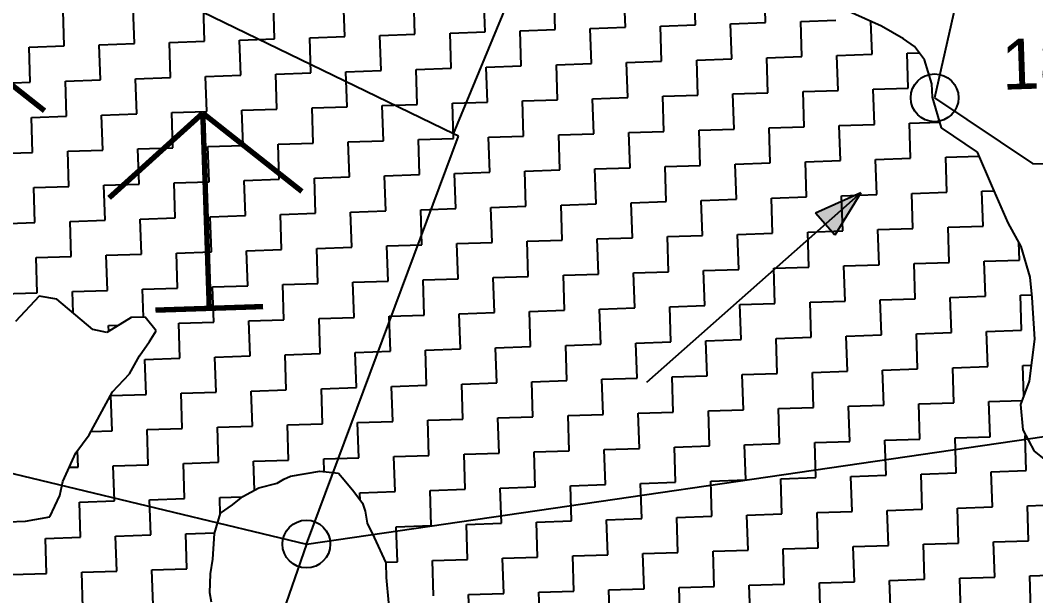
# Model space of a CAD drawing. Header units: metres. Extents: x 279700 to 281193, y 2031385 to 2032574.
# Drawn here: x 280298 to 280590.2, y 2031662.1 to 2031827.6 of the extents above; entities that cross this region are included whole.
import ezdxf
from ezdxf.enums import TextEntityAlignment as Align

# ---------------------------------------------------------------- set-up
doc = ezdxf.new("R2010")
doc.units = ezdxf.units.M
for name, color, linetype in [('POLY_HATCH', 12, 'Continuous'), ('POLY_PARCEL', 6, 'Continuous'), ('TEXT_PARCEL', 7, 'Continuous')]:
    doc.layers.add(name, color=color, linetype=linetype)
doc.styles.add('TEXT_MAP', font='')
doc.styles.get('TEXT_MAP').set_extended_font_data('Kruti Dev 050')

msp = doc.modelspace()

# ---------------------------------------------------------------- hatches: boundary and pattern name
h = msp.add_hatch(color=256)
h.paths.add_polyline_path([(280529.62, 2031768.96), (280532.39, 2031765.83), (280539.85, 2031778.01)])
h.paths.add_polyline_path([(280539.85, 2031778.01), (280526.85, 2031772.08), (280529.62, 2031768.96)])

# ---------------------------------------------------------------- linework, layer by layer
at = {"const_width": 1.55}
for points in [[(280276.44, 2031824.11), (280304.97, 2031801.58)], [(280350.52, 2031800.89), (280323.55, 2031776.51)], [(280350.52, 2031800.89), (280352.38, 2031744.74)], [(280350.52, 2031800.89), (280379.04, 2031778.36)], [(280336.89, 2031744.22), (280367.87, 2031745.25)]]:
    msp.add_lwpolyline(points, dxfattribs=at)
for points in [[(280539.85, 2031778.01), (280478.22, 2031723.45)], [(280539.85, 2031778.01), (280526.85, 2031772.08)], [(280539.85, 2031778.01), (280532.39, 2031765.83)], [(280532.39, 2031765.83), (280526.85, 2031772.08)]]:
    msp.add_lwpolyline(points)
for centre in [(280561.12, 2031805.32), (280380.33, 2031676.93)]:
    msp.add_circle(centre, 6.88)
at = {"layer": 'POLY_HATCH', "linetype": 'Continuous'}
for p, q in [((280451.94, 2031824.92), (280451.6, 2031835.01)), ((280472.13, 2031825.59), (280471.79, 2031835.68)), ((280492.31, 2031826.26), (280491.98, 2031836.35)), ((280512.5, 2031826.93), (280512.17, 2031837.02)), ((280371.19, 2031822.23), (280370.86, 2031832.32)), ((280391.38, 2031822.9), (280391.04, 2031832.99)), ((280411.57, 2031823.57), (280411.23, 2031833.67)), ((280431.75, 2031824.24), (280431.42, 2031834.34)), ((280310.63, 2031820.22), (280310.29, 2031830.31)), ((280330.82, 2031820.89), (280330.48, 2031830.98)), ((280351, 2031821.56), (280350.67, 2031831.65)), ((280482.22, 2031825.92), (280492.31, 2031826.26)), ((280482.56, 2031815.83), (280482.22, 2031825.92)), ((280502.41, 2031826.59), (280512.5, 2031826.93)), ((280502.74, 2031816.5), (280502.41, 2031826.59)), ((280522.59, 2031827.27), (280532.69, 2031827.6)), ((280522.93, 2031817.17), (280522.59, 2031827.27)), ((280543.12, 2031817.84), (280542.8, 2031827.3)), ((280401.47, 2031823.24), (280411.57, 2031823.57)), ((280401.81, 2031813.14), (280401.47, 2031823.24)), ((280421.66, 2031823.91), (280431.75, 2031824.24)), ((280421.99, 2031813.81), (280421.66, 2031823.91)), ((280441.85, 2031824.58), (280451.94, 2031824.92)), ((280442.18, 2031814.49), (280441.85, 2031824.58)), ((280462.03, 2031825.25), (280472.13, 2031825.59)), ((280462.37, 2031815.16), (280462.03, 2031825.25)), ((280300.54, 2031819.88), (280310.63, 2031820.22)), ((280320.72, 2031820.55), (280330.82, 2031820.89)), ((280321.06, 2031810.46), (280320.72, 2031820.55)), ((280340.91, 2031821.22), (280351, 2031821.56)), ((280341.25, 2031811.13), (280340.91, 2031821.22)), ((280361.1, 2031821.89), (280371.19, 2031822.23)), ((280361.43, 2031811.8), (280361.1, 2031821.89)), ((280381.28, 2031822.57), (280391.38, 2031822.9)), ((280381.62, 2031812.47), (280381.28, 2031822.57)), ((280300.87, 2031809.79), (280300.54, 2031819.88)), ((280512.84, 2031816.84), (280522.93, 2031817.17)), ((280533.02, 2031817.51), (280543.12, 2031817.84)), ((280533.36, 2031807.41), (280533.02, 2031817.51)), ((280553.21, 2031818.18), (280556.68, 2031818.29)), ((280553.55, 2031808.09), (280553.21, 2031818.18)), ((280432.09, 2031814.15), (280442.18, 2031814.49)), ((280452.28, 2031814.82), (280462.37, 2031815.16)), ((280452.61, 2031804.73), (280452.28, 2031814.82)), ((280472.46, 2031815.49), (280482.56, 2031815.83)), ((280472.8, 2031805.4), (280472.46, 2031815.49)), ((280492.65, 2031816.16), (280502.74, 2031816.5)), ((280492.98, 2031806.07), (280492.65, 2031816.16)), ((280513.17, 2031806.74), (280512.84, 2031816.84)), ((280351.34, 2031811.46), (280361.43, 2031811.8)), ((280351.68, 2031801.37), (280351.34, 2031811.46)), ((280371.53, 2031812.14), (280381.62, 2031812.47)), ((280371.86, 2031802.04), (280371.53, 2031812.14)), ((280391.71, 2031812.81), (280401.81, 2031813.14)), ((280392.05, 2031802.71), (280391.71, 2031812.81)), ((280411.9, 2031813.48), (280421.99, 2031813.81)), ((280412.24, 2031803.39), (280411.9, 2031813.48)), ((280432.42, 2031804.06), (280432.09, 2031814.15)), ((280290.78, 2031809.45), (280300.87, 2031809.79)), ((280310.97, 2031810.12), (280321.06, 2031810.46)), ((280311.3, 2031800.03), (280310.97, 2031810.12)), ((280331.15, 2031810.79), (280341.25, 2031811.13)), ((280331.49, 2031800.7), (280331.15, 2031810.79)), ((280482.89, 2031805.74), (280492.98, 2031806.07)), ((280483.23, 2031795.64), (280482.89, 2031805.74)), ((280503.08, 2031806.41), (280513.17, 2031806.74)), ((280503.41, 2031796.31), (280503.08, 2031806.41)), ((280523.27, 2031807.08), (280533.36, 2031807.41)), ((280523.6, 2031796.98), (280523.27, 2031807.08)), ((280543.45, 2031807.75), (280553.55, 2031808.09)), ((280543.79, 2031797.66), (280543.45, 2031807.75)), ((280381.96, 2031802.38), (280392.05, 2031802.71)), ((280402.14, 2031803.05), (280412.24, 2031803.39)), ((280402.48, 2031792.96), (280402.14, 2031803.05)), ((280422.33, 2031803.72), (280432.42, 2031804.06)), ((280422.67, 2031793.63), (280422.33, 2031803.72)), ((280442.52, 2031804.39), (280452.61, 2031804.73)), ((280442.85, 2031794.3), (280442.52, 2031804.39)), ((280462.7, 2031805.06), (280472.8, 2031805.4)), ((280463.04, 2031794.97), (280462.7, 2031805.06)), ((280301.21, 2031799.69), (280311.3, 2031800.03)), ((280301.54, 2031789.6), (280301.21, 2031799.69)), ((280321.39, 2031800.36), (280331.49, 2031800.7)), ((280321.73, 2031790.27), (280321.39, 2031800.36)), ((280341.58, 2031801.04), (280351.68, 2031801.37)), ((280341.92, 2031790.94), (280341.58, 2031801.04)), ((280361.77, 2031801.71), (280371.86, 2031802.04)), ((280362.1, 2031791.61), (280361.77, 2031801.71)), ((280382.29, 2031792.28), (280381.96, 2031802.38)), ((280513.51, 2031796.65), (280523.6, 2031796.98)), ((280533.69, 2031797.32), (280543.79, 2031797.66)), ((280534.03, 2031787.23), (280533.69, 2031797.32)), ((280553.88, 2031797.99), (280562.64, 2031798.28)), ((280554.22, 2031787.9), (280553.88, 2031797.99)), ((280432.76, 2031793.96), (280442.85, 2031794.3)), ((280433.09, 2031783.87), (280432.76, 2031793.96)), ((280452.95, 2031794.63), (280463.04, 2031794.97)), ((280453.28, 2031784.54), (280452.95, 2031794.63)), ((280473.13, 2031795.31), (280483.23, 2031795.64)), ((280473.47, 2031785.21), (280473.13, 2031795.31)), ((280493.32, 2031795.98), (280503.41, 2031796.31)), ((280493.66, 2031785.88), (280493.32, 2031795.98)), ((280513.84, 2031786.56), (280513.51, 2031796.65)), ((280331.82, 2031790.61), (280341.92, 2031790.94)), ((280352.01, 2031791.28), (280362.1, 2031791.61)), ((280352.35, 2031781.18), (280352.01, 2031791.28)), ((280372.2, 2031791.95), (280382.29, 2031792.28)), ((280372.53, 2031781.86), (280372.2, 2031791.95)), ((280392.38, 2031792.62), (280402.48, 2031792.96)), ((280392.72, 2031782.53), (280392.38, 2031792.62)), ((280412.57, 2031793.29), (280422.67, 2031793.63)), ((280412.91, 2031783.2), (280412.57, 2031793.29)), ((280291.45, 2031789.26), (280301.54, 2031789.6)), ((280311.64, 2031789.94), (280321.73, 2031790.27)), ((280311.97, 2031779.84), (280311.64, 2031789.94)), ((280332.16, 2031780.51), (280331.82, 2031790.61)), ((280564.31, 2031788.23), (280573.92, 2031788.55)), ((280564.65, 2031778.14), (280564.31, 2031788.23)), ((280463.38, 2031784.88), (280473.47, 2031785.21)), ((280483.56, 2031785.55), (280493.66, 2031785.88)), ((280483.9, 2031775.45), (280483.56, 2031785.55)), ((280503.75, 2031786.22), (280513.84, 2031786.56)), ((280504.09, 2031776.13), (280503.75, 2031786.22)), ((280523.94, 2031786.89), (280534.03, 2031787.23)), ((280524.27, 2031776.8), (280523.94, 2031786.89)), ((280544.12, 2031787.56), (280554.22, 2031787.9)), ((280544.46, 2031777.47), (280544.12, 2031787.56)), ((280382.63, 2031782.19), (280392.72, 2031782.53)), ((280382.96, 2031772.1), (280382.63, 2031782.19)), ((280402.81, 2031782.86), (280412.91, 2031783.2)), ((280403.15, 2031772.77), (280402.81, 2031782.86)), ((280423, 2031783.53), (280433.09, 2031783.87)), ((280423.34, 2031773.44), (280423, 2031783.53)), ((280443.19, 2031784.21), (280453.28, 2031784.54)), ((280443.52, 2031774.11), (280443.19, 2031784.21)), ((280463.71, 2031774.78), (280463.38, 2031784.88)), ((280301.88, 2031779.51), (280311.97, 2031779.84)), ((280302.21, 2031769.41), (280301.88, 2031779.51)), ((280322.07, 2031780.18), (280332.16, 2031780.51)), ((280322.4, 2031770.08), (280322.07, 2031780.18)), ((280342.25, 2031780.85), (280352.35, 2031781.18)), ((280342.59, 2031770.76), (280342.25, 2031780.85)), ((280362.44, 2031781.52), (280372.53, 2031781.86)), ((280362.78, 2031771.43), (280362.44, 2031781.52)), ((280514.18, 2031776.46), (280524.27, 2031776.8)), ((280514.51, 2031766.37), (280514.18, 2031776.46)), ((280534.37, 2031777.13), (280544.46, 2031777.47)), ((280534.7, 2031767.04), (280534.37, 2031777.13)), ((280554.55, 2031777.8), (280564.65, 2031778.14)), ((280554.89, 2031767.71), (280554.55, 2031777.8)), ((280574.74, 2031778.48), (280578.29, 2031778.59)), ((280575.08, 2031768.38), (280574.74, 2031778.48)), ((280413.24, 2031773.1), (280423.34, 2031773.44)), ((280433.43, 2031773.78), (280443.52, 2031774.11)), ((280433.77, 2031763.68), (280433.43, 2031773.78)), ((280453.62, 2031774.45), (280463.71, 2031774.78)), ((280453.95, 2031764.35), (280453.62, 2031774.45)), ((280473.8, 2031775.12), (280483.9, 2031775.45)), ((280474.14, 2031765.03), (280473.8, 2031775.12)), ((280493.99, 2031775.79), (280504.09, 2031776.13)), ((280494.33, 2031765.7), (280493.99, 2031775.79)), ((280332.49, 2031770.42), (280342.59, 2031770.76)), ((280332.83, 2031760.33), (280332.49, 2031770.42)), ((280352.68, 2031771.09), (280362.78, 2031771.43)), ((280353.02, 2031761), (280352.68, 2031771.09)), ((280372.87, 2031771.76), (280382.96, 2031772.1)), ((280373.2, 2031761.67), (280372.87, 2031771.76)), ((280393.06, 2031772.43), (280403.15, 2031772.77)), ((280393.39, 2031762.34), (280393.06, 2031772.43)), ((280413.58, 2031763.01), (280413.24, 2031773.1)), ((280292.12, 2031769.08), (280302.21, 2031769.41)), ((280312.31, 2031769.75), (280322.4, 2031770.08)), ((280312.64, 2031759.65), (280312.31, 2031769.75)), ((280544.8, 2031767.38), (280554.89, 2031767.71)), ((280564.98, 2031768.05), (280575.08, 2031768.38)), ((280565.32, 2031757.95), (280564.98, 2031768.05)), ((280464.05, 2031764.69), (280474.14, 2031765.03)), ((280464.38, 2031754.6), (280464.05, 2031764.69)), ((280484.23, 2031765.36), (280494.33, 2031765.7)), ((280484.57, 2031755.27), (280484.23, 2031765.36)), ((280504.42, 2031766.03), (280514.51, 2031766.37)), ((280504.76, 2031755.94), (280504.42, 2031766.03)), ((280524.61, 2031766.7), (280534.7, 2031767.04)), ((280524.94, 2031756.61), (280524.61, 2031766.7)), ((280545.13, 2031757.28), (280544.8, 2031767.38)), ((280363.11, 2031761.33), (280373.2, 2031761.67)), ((280383.3, 2031762), (280393.39, 2031762.34)), ((280383.63, 2031751.91), (280383.3, 2031762)), ((280403.49, 2031762.68), (280413.58, 2031763.01)), ((280403.82, 2031752.58), (280403.49, 2031762.68)), ((280423.67, 2031763.35), (280433.77, 2031763.68)), ((280424.01, 2031753.25), (280423.67, 2031763.35)), ((280443.86, 2031764.02), (280453.95, 2031764.35)), ((280444.2, 2031753.92), (280443.86, 2031764.02)), ((280585.51, 2031758.62), (280585.34, 2031763.72)), ((280302.55, 2031759.32), (280312.64, 2031759.65)), ((280302.89, 2031749.23), (280302.55, 2031759.32)), ((280322.74, 2031759.99), (280332.83, 2031760.33)), ((280323.07, 2031749.9), (280322.74, 2031759.99)), ((280342.92, 2031760.66), (280353.02, 2031761)), ((280343.26, 2031750.57), (280342.92, 2031760.66)), ((280363.45, 2031751.24), (280363.11, 2031761.33)), ((280494.66, 2031755.6), (280504.76, 2031755.94)), ((280514.85, 2031756.27), (280524.94, 2031756.61)), ((280515.19, 2031746.18), (280514.85, 2031756.27)), ((280535.04, 2031756.95), (280545.13, 2031757.28)), ((280535.37, 2031746.85), (280535.04, 2031756.95)), ((280555.22, 2031757.62), (280565.32, 2031757.95)), ((280555.56, 2031747.52), (280555.22, 2031757.62)), ((280575.41, 2031758.29), (280585.51, 2031758.62)), ((280575.75, 2031748.2), (280575.41, 2031758.29)), ((280413.91, 2031752.92), (280424.01, 2031753.25)), ((280414.25, 2031742.82), (280413.91, 2031752.92)), ((280434.1, 2031753.59), (280444.2, 2031753.92)), ((280434.44, 2031743.5), (280434.1, 2031753.59)), ((280454.29, 2031754.26), (280464.38, 2031754.6)), ((280454.62, 2031744.17), (280454.29, 2031754.26)), ((280474.48, 2031754.93), (280484.57, 2031755.27)), ((280474.81, 2031744.84), (280474.48, 2031754.93)), ((280495, 2031745.51), (280494.66, 2031755.6)), ((280333.17, 2031750.23), (280343.26, 2031750.57)), ((280333.43, 2031742.18), (280333.17, 2031750.23)), ((280353.35, 2031750.9), (280363.45, 2031751.24)), ((280353.69, 2031740.81), (280353.35, 2031750.9)), ((280373.54, 2031751.57), (280383.63, 2031751.91)), ((280373.88, 2031741.48), (280373.54, 2031751.57)), ((280393.73, 2031752.25), (280403.82, 2031752.58)), ((280394.06, 2031742.15), (280393.73, 2031752.25)), ((280292.79, 2031748.89), (280302.89, 2031749.23)), ((280312.98, 2031749.56), (280323.07, 2031749.9)), ((280313.18, 2031743.46), (280312.98, 2031749.56)), ((280545.47, 2031747.19), (280555.56, 2031747.52)), ((280545.8, 2031737.09), (280545.47, 2031747.19)), ((280565.65, 2031747.86), (280575.75, 2031748.2)), ((280565.99, 2031737.77), (280565.65, 2031747.86)), ((280585.84, 2031748.53), (280589.12, 2031748.64)), ((280586.18, 2031738.44), (280585.84, 2031748.53)), ((280444.53, 2031743.83), (280454.62, 2031744.17)), ((280464.72, 2031744.5), (280474.81, 2031744.84)), ((280465.05, 2031734.41), (280464.72, 2031744.5)), ((280484.91, 2031745.17), (280495, 2031745.51)), ((280485.24, 2031735.08), (280484.91, 2031745.17)), ((280505.09, 2031745.85), (280515.19, 2031746.18)), ((280505.43, 2031735.75), (280505.09, 2031745.85)), ((280525.28, 2031746.52), (280535.37, 2031746.85)), ((280525.62, 2031736.42), (280525.28, 2031746.52)), ((280363.78, 2031741.15), (280373.88, 2031741.48)), ((280383.97, 2031741.82), (280394.06, 2031742.15)), ((280384.31, 2031731.72), (280383.97, 2031741.82)), ((280404.16, 2031742.49), (280414.25, 2031742.82)), ((280404.49, 2031732.39), (280404.16, 2031742.49)), ((280424.34, 2031743.16), (280434.44, 2031743.5)), ((280424.68, 2031733.07), (280424.34, 2031743.16)), ((280444.87, 2031733.74), (280444.53, 2031743.83)), ((280323.41, 2031739.8), (280326.36, 2031739.9)), ((280323.46, 2031738.12), (280323.41, 2031739.8)), ((280343.6, 2031740.47), (280353.69, 2031740.81)), ((280343.93, 2031730.38), (280343.6, 2031740.47)), ((280364.12, 2031731.05), (280363.78, 2031741.15)), ((280576.08, 2031738.1), (280586.18, 2031738.44)), ((280495.33, 2031735.42), (280505.43, 2031735.75)), ((280495.67, 2031725.32), (280495.33, 2031735.42)), ((280515.52, 2031736.09), (280525.62, 2031736.42)), ((280515.86, 2031725.99), (280515.52, 2031736.09)), ((280535.71, 2031736.76), (280545.8, 2031737.09)), ((280536.04, 2031726.67), (280535.71, 2031736.76)), ((280555.9, 2031737.43), (280565.99, 2031737.77)), ((280556.23, 2031727.34), (280555.9, 2031737.43)), ((280576.42, 2031728.01), (280576.08, 2031738.1)), ((280414.59, 2031732.73), (280424.68, 2031733.07)), ((280414.92, 2031722.64), (280414.59, 2031732.73)), ((280434.77, 2031733.4), (280444.87, 2031733.74)), ((280435.11, 2031723.31), (280434.77, 2031733.4)), ((280454.96, 2031734.07), (280465.05, 2031734.41)), ((280455.3, 2031723.98), (280454.96, 2031734.07)), ((280475.15, 2031734.74), (280485.24, 2031735.08)), ((280475.48, 2031724.65), (280475.15, 2031734.74)), ((280333.84, 2031730.05), (280343.93, 2031730.38)), ((280334.17, 2031719.95), (280333.84, 2031730.05)), ((280354.02, 2031730.72), (280364.12, 2031731.05)), ((280354.36, 2031720.62), (280354.02, 2031730.72)), ((280374.21, 2031731.39), (280384.31, 2031731.72)), ((280374.55, 2031721.29), (280374.21, 2031731.39)), ((280394.4, 2031732.06), (280404.49, 2031732.39)), ((280394.73, 2031721.97), (280394.4, 2031732.06)), ((280525.95, 2031726.33), (280536.04, 2031726.67)), ((280546.14, 2031727), (280556.23, 2031727.34)), ((280546.47, 2031716.91), (280546.14, 2031727)), ((280566.33, 2031727.67), (280576.42, 2031728.01)), ((280566.66, 2031717.58), (280566.33, 2031727.67)), ((280586.51, 2031728.34), (280589.04, 2031728.43)), ((280586.81, 2031719.42), (280586.51, 2031728.34)), ((280445.2, 2031723.64), (280455.3, 2031723.98)), ((280445.54, 2031713.55), (280445.2, 2031723.64)), ((280465.39, 2031724.32), (280475.48, 2031724.65)), ((280465.73, 2031714.22), (280465.39, 2031724.32)), ((280485.58, 2031724.99), (280495.67, 2031725.32)), ((280485.91, 2031714.89), (280485.58, 2031724.99)), ((280505.76, 2031725.66), (280515.86, 2031725.99)), ((280506.1, 2031715.56), (280505.76, 2031725.66)), ((280526.29, 2031716.24), (280525.95, 2031726.33)), ((280364.45, 2031720.96), (280374.55, 2031721.29)), ((280364.79, 2031710.87), (280364.45, 2031720.96)), ((280384.64, 2031721.63), (280394.73, 2031721.97)), ((280384.98, 2031711.54), (280384.64, 2031721.63)), ((280404.83, 2031722.3), (280414.92, 2031722.64)), ((280405.16, 2031712.21), (280404.83, 2031722.3)), ((280425.02, 2031722.97), (280435.11, 2031723.31)), ((280425.35, 2031712.88), (280425.02, 2031722.97)), ((280324.08, 2031719.62), (280334.17, 2031719.95)), ((280324.42, 2031709.52), (280324.08, 2031719.62)), ((280344.27, 2031720.29), (280354.36, 2031720.62)), ((280344.6, 2031710.19), (280344.27, 2031720.29)), ((280576.75, 2031717.91), (280586.37, 2031718.23)), ((280577.09, 2031707.82), (280576.75, 2031717.91)), ((280475.82, 2031714.56), (280485.91, 2031714.89)), ((280496.01, 2031715.23), (280506.1, 2031715.56)), ((280496.34, 2031705.14), (280496.01, 2031715.23)), ((280516.19, 2031715.9), (280526.29, 2031716.24)), ((280516.53, 2031705.81), (280516.19, 2031715.9)), ((280536.38, 2031716.57), (280546.47, 2031716.91)), ((280536.72, 2031706.48), (280536.38, 2031716.57)), ((280556.57, 2031717.24), (280566.66, 2031717.58)), ((280556.9, 2031707.15), (280556.57, 2031717.24)), ((280395.07, 2031711.87), (280405.16, 2031712.21)), ((280415.26, 2031712.54), (280425.35, 2031712.88)), ((280415.59, 2031702.45), (280415.26, 2031712.54)), ((280435.44, 2031713.21), (280445.54, 2031713.55)), ((280435.78, 2031703.12), (280435.44, 2031713.21)), ((280455.63, 2031713.89), (280465.73, 2031714.22)), ((280455.97, 2031703.79), (280455.63, 2031713.89)), ((280476.15, 2031704.46), (280475.82, 2031714.56)), ((280318.38, 2031709.32), (280324.42, 2031709.52)), ((280334.51, 2031709.86), (280344.6, 2031710.19)), ((280334.84, 2031699.76), (280334.51, 2031709.86)), ((280354.7, 2031710.53), (280364.79, 2031710.87)), ((280355.03, 2031700.44), (280354.7, 2031710.53)), ((280374.88, 2031711.2), (280384.98, 2031711.54)), ((280375.22, 2031701.11), (280374.88, 2031711.2)), ((280395.41, 2031701.78), (280395.07, 2031711.87)), ((280526.62, 2031706.14), (280536.72, 2031706.48)), ((280526.96, 2031696.05), (280526.62, 2031706.14)), ((280546.81, 2031706.81), (280556.9, 2031707.15)), ((280547.15, 2031696.72), (280546.81, 2031706.81)), ((280567, 2031707.49), (280577.09, 2031707.82)), ((280567.33, 2031697.39), (280567, 2031707.49)), ((280587.18, 2031708.16), (280587.45, 2031708.17)), ((280587.52, 2031698.06), (280587.18, 2031708.16)), ((280314.66, 2031699.09), (280314.5, 2031703.85)), ((280445.87, 2031703.46), (280455.97, 2031703.79)), ((280446.21, 2031693.36), (280445.87, 2031703.46)), ((280466.06, 2031704.13), (280476.15, 2031704.46)), ((280466.4, 2031694.03), (280466.06, 2031704.13)), ((280486.25, 2031704.8), (280496.34, 2031705.14)), ((280486.58, 2031694.71), (280486.25, 2031704.8)), ((280506.44, 2031705.47), (280516.53, 2031705.81)), ((280506.77, 2031695.38), (280506.44, 2031705.47)), ((280344.94, 2031700.1), (280355.03, 2031700.44)), ((280365.13, 2031700.77), (280375.22, 2031701.11)), ((280365.4, 2031692.43), (280365.13, 2031700.77)), ((280385.31, 2031701.44), (280395.41, 2031701.78)), ((280385.43, 2031697.77), (280385.31, 2031701.44)), ((280405.5, 2031702.11), (280415.59, 2031702.45)), ((280405.84, 2031692.02), (280405.5, 2031702.11)), ((280425.69, 2031702.79), (280435.78, 2031703.12)), ((280426.02, 2031692.69), (280425.69, 2031702.79)), ((280312.08, 2031699.01), (280314.66, 2031699.09)), ((280324.75, 2031699.43), (280334.84, 2031699.76)), ((280325.09, 2031689.34), (280324.75, 2031699.43)), ((280345.27, 2031690.01), (280344.94, 2031700.1)), ((280557.24, 2031697.06), (280567.33, 2031697.39)), ((280577.43, 2031697.73), (280587.52, 2031698.06)), ((280577.76, 2031687.63), (280577.43, 2031697.73)), ((280476.49, 2031694.37), (280486.58, 2031694.71)), ((280496.68, 2031695.04), (280506.77, 2031695.38)), ((280497.01, 2031684.95), (280496.68, 2031695.04)), ((280516.86, 2031695.71), (280526.96, 2031696.05)), ((280517.2, 2031685.62), (280516.86, 2031695.71)), ((280537.05, 2031696.38), (280547.15, 2031696.72)), ((280537.39, 2031686.29), (280537.05, 2031696.38)), ((280557.57, 2031686.96), (280557.24, 2031697.06)), ((280395.74, 2031691.68), (280405.84, 2031692.02)), ((280395.81, 2031689.56), (280395.74, 2031691.68)), ((280415.93, 2031692.36), (280426.02, 2031692.69)), ((280416.26, 2031682.26), (280415.93, 2031692.36)), ((280436.12, 2031693.03), (280446.21, 2031693.36)), ((280436.45, 2031682.93), (280436.12, 2031693.03)), ((280456.3, 2031693.7), (280466.4, 2031694.03)), ((280456.64, 2031683.61), (280456.3, 2031693.7)), ((280476.83, 2031684.28), (280476.49, 2031694.37)), ((280314.99, 2031689), (280325.09, 2031689.34)), ((280315.33, 2031678.91), (280314.99, 2031689)), ((280335.18, 2031689.67), (280345.27, 2031690.01)), ((280335.52, 2031679.58), (280335.18, 2031689.67)), ((280355.37, 2031690.34), (280361.98, 2031690.56)), ((280355.53, 2031685.37), (280355.37, 2031690.34)), ((280527.29, 2031685.96), (280537.39, 2031686.29)), ((280527.63, 2031675.86), (280527.29, 2031685.96)), ((280547.48, 2031686.63), (280557.57, 2031686.96)), ((280547.82, 2031676.53), (280547.48, 2031686.63)), ((280567.67, 2031687.3), (280577.76, 2031687.63)), ((280568, 2031677.2), (280567.67, 2031687.3)), ((280587.86, 2031687.97), (280597.95, 2031688.31)), ((280588.19, 2031677.88), (280587.86, 2031687.97)), ((280426.36, 2031682.6), (280436.45, 2031682.93)), ((280446.55, 2031683.27), (280456.64, 2031683.61)), ((280446.88, 2031673.18), (280446.55, 2031683.27)), ((280466.73, 2031683.94), (280476.83, 2031684.28)), ((280467.07, 2031673.85), (280466.73, 2031683.94)), ((280486.92, 2031684.61), (280497.01, 2031684.95)), ((280487.26, 2031674.52), (280486.92, 2031684.61)), ((280507.11, 2031685.28), (280517.2, 2031685.62)), ((280507.44, 2031675.19), (280507.11, 2031685.28)), ((280345.61, 2031679.91), (280353.99, 2031680.19)), ((280345.95, 2031669.82), (280345.61, 2031679.91)), ((280406.17, 2031681.93), (280416.26, 2031682.26)), ((280406.51, 2031671.83), (280406.17, 2031681.93)), ((280426.69, 2031672.5), (280426.36, 2031682.6)), ((280305.24, 2031678.57), (280315.33, 2031678.91)), ((280305.57, 2031668.48), (280305.24, 2031678.57)), ((280325.42, 2031679.24), (280335.52, 2031679.58)), ((280325.76, 2031669.15), (280325.42, 2031679.24)), ((280557.91, 2031676.87), (280568, 2031677.2)), ((280578.1, 2031677.54), (280588.19, 2031677.88)), ((280578.43, 2031667.45), (280578.1, 2031677.54)), ((280477.16, 2031674.18), (280487.26, 2031674.52)), ((280477.5, 2031664.09), (280477.16, 2031674.18)), ((280497.35, 2031674.85), (280507.44, 2031675.19)), ((280497.68, 2031664.76), (280497.35, 2031674.85)), ((280517.54, 2031675.53), (280527.63, 2031675.86)), ((280517.87, 2031665.43), (280517.54, 2031675.53)), ((280537.72, 2031676.2), (280547.82, 2031676.53)), ((280538.06, 2031666.1), (280537.72, 2031676.2)), ((280558.25, 2031666.78), (280557.91, 2031676.87)), ((280403.11, 2031671.72), (280406.51, 2031671.83)), ((280416.6, 2031672.17), (280426.69, 2031672.5)), ((280416.94, 2031662.08), (280416.6, 2031672.17)), ((280436.79, 2031672.84), (280446.88, 2031673.18)), ((280437.12, 2031662.75), (280436.79, 2031672.84)), ((280456.97, 2031673.51), (280467.07, 2031673.85)), ((280457.31, 2031663.42), (280456.97, 2031673.51)), ((280295.48, 2031668.14), (280305.57, 2031668.48)), ((280315.66, 2031668.81), (280325.76, 2031669.15)), ((280316, 2031658.72), (280315.66, 2031668.81)), ((280335.85, 2031669.48), (280345.95, 2031669.82)), ((280336.19, 2031659.39), (280335.85, 2031669.48)), ((280507.78, 2031665.1), (280517.87, 2031665.43)), ((280527.97, 2031665.77), (280538.06, 2031666.1)), ((280528.3, 2031655.67), (280527.97, 2031665.77)), ((280548.15, 2031666.44), (280558.25, 2031666.78)), ((280548.49, 2031656.35), (280548.15, 2031666.44)), ((280568.34, 2031667.11), (280578.43, 2031667.45)), ((280568.68, 2031657.02), (280568.34, 2031667.11)), ((280588.53, 2031667.78), (280598.62, 2031668.12)), ((280588.86, 2031657.69), (280588.53, 2031667.78)), ((280427.03, 2031662.41), (280437.12, 2031662.75)), ((280427.37, 2031652.32), (280427.03, 2031662.41)), ((280447.22, 2031663.08), (280457.31, 2031663.42)), ((280447.55, 2031652.99), (280447.22, 2031663.08)), ((280467.4, 2031663.75), (280477.5, 2031664.09)), ((280467.74, 2031653.66), (280467.4, 2031663.75)), ((280487.59, 2031664.43), (280497.68, 2031664.76)), ((280487.93, 2031654.33), (280487.59, 2031664.43)), ((280508.11, 2031655), (280507.78, 2031665.1))]:
    msp.add_line(p, q, dxfattribs=at)
at = {"layer": 'POLY_HATCH'}
for p, q in [((280545.84, 2031825.96), (280533.63, 2031831.37)), ((280552.17, 2031822.29), (280545.84, 2031825.96)), ((280555.35, 2031820.07), (280552.17, 2031822.29)), ((280558.2, 2031816.28), (280555.35, 2031820.07)), ((280560.37, 2031809.37), (280558.2, 2031816.28)), ((280560.5, 2031805.5), (280560.37, 2031809.37)), ((280563.12, 2031796.66), (280560.5, 2031805.5)), ((280573.44, 2031789.63), (280563.12, 2031796.66)), ((280577.64, 2031780.08), (280573.44, 2031789.63)), ((280582.27, 2031769.37), (280577.64, 2031780.08)), ((280585.99, 2031762.51), (280582.27, 2031769.37)), ((280588.62, 2031753.67), (280585.99, 2031762.51)), ((280589.2, 2031747.87), (280588.62, 2031753.67)), ((280303.4, 2031748.25), (280296.57, 2031740.96)), ((280308.48, 2031747.41), (280303.4, 2031748.25)), ((280318.87, 2031738.67), (280308.48, 2031747.41)), ((280589.98, 2031735.87), (280589.2, 2031747.87)), ((280329.87, 2031742.07), (280322.94, 2031737.8)), ((280333.91, 2031742.2), (280329.87, 2031742.07)), ((280337.07, 2031738.27), (280333.91, 2031742.2)), ((280322.94, 2031737.8), (280318.87, 2031738.67)), ((280335.15, 2031735.17), (280337.07, 2031738.27)), ((280588.45, 2031723.8), (280589.98, 2031735.87)), ((280332.26, 2031731.04), (280335.15, 2031735.17)), ((280329.4, 2031725.9), (280332.26, 2031731.04)), ((280324.52, 2031720.69), (280329.4, 2031725.9)), ((280585.95, 2031717.12), (280588.45, 2031723.8)), ((280317.86, 2031708.35), (280324.52, 2031720.69)), ((280586.58, 2031709.77), (280585.95, 2031717.12)), ((280589.89, 2031703.67), (280586.58, 2031709.77)), ((280313.99, 2031703.17), (280317.86, 2031708.35)), ((280595.87, 2031698.83), (280589.89, 2031703.67)), ((280310.22, 2031694.97), (280313.99, 2031703.17)), ((280375.74, 2031696.47), (280384.18, 2031697.91)), ((280384.18, 2031697.91), (280389.6, 2031697.32)), ((280309.35, 2031690.9), (280310.22, 2031694.97)), ((280371.95, 2031694.42), (280373.84, 2031695.64)), ((280373.84, 2031695.64), (280375.74, 2031696.47)), ((280389.6, 2031697.32), (280391.21, 2031695.44)), ((280391.21, 2031695.44), (280394.02, 2031692.07)), ((280362.05, 2031690.62), (280366.6, 2031693.08)), ((280366.6, 2031693.08), (280371.95, 2031694.42)), ((280394.02, 2031692.07), (280396.45, 2031688.68)), ((280306.52, 2031684.75), (280309.35, 2031690.9)), ((280359.04, 2031688.2), (280362.05, 2031690.62)), ((280396.45, 2031688.68), (280397.29, 2031686.39)), ((280353.92, 2031679.94), (280355.65, 2031685.78)), ((280355.65, 2031685.78), (280359.04, 2031688.2)), ((280397.29, 2031686.39), (280397.79, 2031682.94)), ((280294.44, 2031683.34), (280299.49, 2031683.51)), ((280299.49, 2031683.51), (280306.52, 2031684.75)), ((280397.79, 2031682.94), (280399.86, 2031678.77)), ((280353.39, 2031672.6), (280353.92, 2031679.94)), ((280399.86, 2031678.77), (280403.19, 2031671.55)), ((280352.76, 2031668.33), (280353.39, 2031672.6)), ((280403.19, 2031671.55), (280403.33, 2031667.32)), ((280352.56, 2031662.93), (280352.76, 2031668.33)), ((280403.33, 2031667.32), (280403.96, 2031660.01)), ((280353.03, 2031660.25), (280352.56, 2031662.93))]:
    msp.add_line(p, q, dxfattribs=at)
at = {"layer": 'POLY_PARCEL'}
for p, q in [((280422.71, 2031794.98), (280469.05, 2031907.13)), ((280571.18, 2031849.84), (280561.12, 2031805.32)), ((280422.71, 2031794.98), (280312.75, 2031848.23)), ((280561.12, 2031805.32), (280589.31, 2031786.4)), ((280380.33, 2031676.93), (280424.12, 2031794.3)), ((280424.12, 2031794.3), (280422.71, 2031794.98)), ((280589.31, 2031786.4), (280612.39, 2031785.89)), ((280164.58, 2031728.67), (280380.33, 2031676.93)), ((280380.33, 2031676.93), (280722.65, 2031726.8)), ((280380.33, 2031676.93), (280318.03, 2031495.76))]:
    msp.add_line(p, q, dxfattribs=at)

# ---------------------------------------------------------------- texts
at = {"layer": 'TEXT_PARCEL', "style": 'TEXT_MAP'}
msp.add_text('18', height=14.543, rotation=1.9049, dxfattribs=at).set_placement((280591.46, 2031807.97), align=Align.CENTER)

doc.saveas('drawing.dxf')
